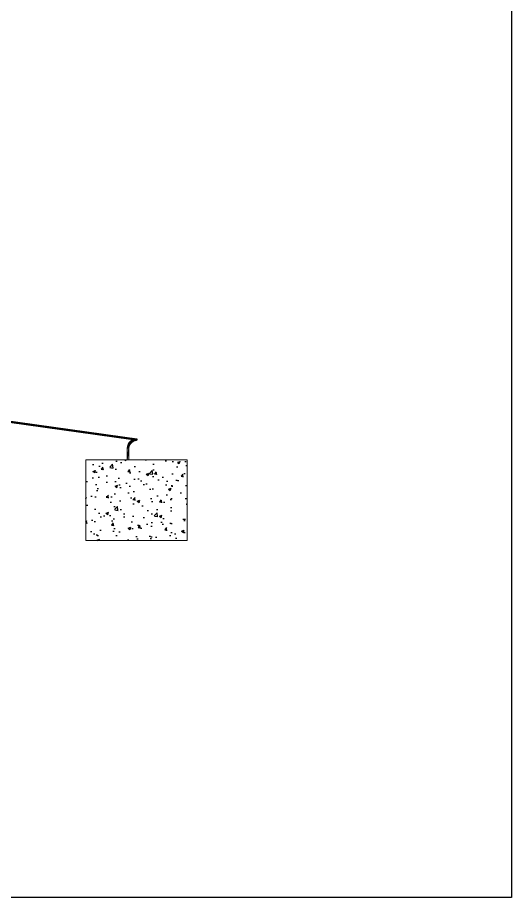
# Model space of a CAD drawing. Header units: millimetres. Extents: x -1822632 to -1305911, y 1206448 to 1536160.
# Drawn here: x -1723911 to -1720533, y 1206448 to 1212465 of the extents above; entities that cross this region are included whole.
import ezdxf

# ---------------------------------------------------------------- set-up
doc = ezdxf.new("R2010")
doc.units = ezdxf.units.MM
doc.header["$LTSCALE"] = 1000
doc.linetypes.add('DASH', pattern=[0.35, 0.25, -0.1])
for name, color, linetype in [('W- bollard系船栓', 4, 'CONTINUOUS'), ('桩', 170, 'CONTINUOUS'), ('驳岸', 148, 'CONTINUOUS')]:
    doc.layers.add(name, color=color, linetype=linetype)

msp = doc.modelspace()

# ---------------------------------------------------------------- hatches: boundary and pattern name
at = {"layer": '桩'}
for points in [[(-1723159.518, 1209533.94), (-1723147.468, 1209531.162), (-1723154.886, 1209547.836)], [(-1723154.886, 1209547.836), (-1723143.767, 1209542.281), (-1723147.468, 1209559.886)], [(-1723147.468, 1209531.162), (-1723154.886, 1209547.836), (-1723143.767, 1209542.281)], [(-1723147.468, 1209559.886), (-1723137.281, 1209552.468), (-1723137.281, 1209570.073)], [(-1723143.767, 1209542.281), (-1723147.468, 1209559.886), (-1723137.281, 1209552.468)], [(-1723137.281, 1209570.073), (-1723129.871, 1209559.886), (-1723125.239, 1209577.483)], [(-1723137.281, 1209552.468), (-1723137.281, 1209570.073), (-1723129.871, 1209559.886)], [(-1723129.871, 1209559.886), (-1723125.239, 1209577.483), (-1723119.675, 1209566.364)], [(-1723125.239, 1209577.483), (-1723119.675, 1209566.364), (-1723111.343, 1209582.115)], [(-1723119.675, 1209566.364), (-1723111.343, 1209582.115), (-1723108.565, 1209570.073)], [(-1723111.343, 1209582.115), (-1723108.565, 1209570.073), (-1723097.447, 1209583.97)], [(-1723108.565, 1209570.073), (-1723097.447, 1209583.97), (-1723097.447, 1209571.928)], [(-1723161.364, 1209520.043), (-1723149.322, 1209520.043), (-1723159.518, 1209533.94)], [(-1723149.322, 1209440.375), (-1723161.364, 1209440.375), (-1723149.322, 1209520.043)], [(-1723161.364, 1209440.375), (-1723149.322, 1209520.043), (-1723161.364, 1209520.043)], [(-1723149.322, 1209520.043), (-1723159.518, 1209533.94), (-1723147.468, 1209531.162)]]:
    msp.add_hatch(color=256, dxfattribs=at).paths.add_polyline_path(points)
at = {"layer": '驳岸'}
h = msp.add_hatch(dxfattribs=at)
h.set_pattern_fill('AR-CONC', color=256, scale=100)
h.set_pattern_definition([(50, (-2523716.01, 1094998.12), (182.18467, -15.939086), [19.05, -209.55]), (355, (-2523716.01, 1094998.12), (-35.242826, 191.056643), [15.24, -167.64]), (100.451, (-2523700.83, 1094996.79), (146.9425, 175.116688), [16.19, -178.09]), (46.1842, (-2523716.01, 1095048.92), (271.07904, -42.04233), [28.575, -314.325]), (96.6356, (-2523693.42, 1095045.41), (237.404234, 247.42556), [24.285, -267.135]), (351.184, (-2523716, 1095048.92), (237.40461, 247.42512), [22.86, -251.46]), (21, (-2523690.61, 1095036.22), (151.61488, -102.265519), [19.05, -209.55]), (326, (-2523690.61, 1095036.22), (61.80203, 184.187966), [15.24, -167.64]), (71.4514, (-2523677.98, 1095027.7), (213.41649, 81.922858), [16.19, -178.09]), (37.5, (-2523716.01, 1094998.12), (3.088603, 84.555039), [0, -165.608, 0, -170.18, 0, -168.275]), (7.5, (-2523716.01, 1094998.12), (66.819663, 100.180575), [0, -97.028, 0, -161.798, 0, -64.135]), (327.5, (-2523772.654, 1094998.12), (135.590595, -5.728744), [0, -63.5, 0, -198.12, 0, -262.89]), (317.5, (-2523798.05, 1094998.12), (148.129181, 25.426491), [0, -82.55, 0, -131.572, 0, -186.69])])
h.paths.add_polyline_path([(-1722750.964, 1209440.375), (-1723443.92, 1209440.375), (-1723443.92, 1208888.235), (-1722750.964, 1208888.235)])

# ---------------------------------------------------------------- linework, layer by layer
at = {"layer": 'W- bollard系船栓'}
msp.add_lwpolyline([(-1738065.772, 1213096.071), (-1720533.301, 1213096.071), (-1720533.301, 1206447.927), (-1738065.772, 1206447.927)], close=True, dxfattribs=at)
at = {"layer": '桩', "linetype": 'DASH', "const_width": 15}
msp.add_lwpolyline([(-1723090.498, 1209578.41, -0.04474034), (-1727750.704, 1210517.348, -0.3614846), (-1727729.735, 1210846.823, 3.14819762)], format="xyb", dxfattribs=at)
at = {"layer": '桩', "lineweight": 0}
for points in [[(-1723159.518, 1209533.94), (-1723147.468, 1209531.162), (-1723154.886, 1209547.836), (-1723159.518, 1209533.94)], [(-1723154.886, 1209547.836), (-1723143.767, 1209542.281), (-1723147.468, 1209559.886), (-1723154.886, 1209547.836)], [(-1723147.468, 1209531.162), (-1723154.886, 1209547.836), (-1723143.767, 1209542.281), (-1723147.468, 1209531.162)], [(-1723147.468, 1209559.886), (-1723137.281, 1209552.468), (-1723137.281, 1209570.073), (-1723147.468, 1209559.886)], [(-1723143.767, 1209542.281), (-1723147.468, 1209559.886), (-1723137.281, 1209552.468), (-1723143.767, 1209542.281)], [(-1723137.281, 1209570.073), (-1723129.871, 1209559.886), (-1723125.239, 1209577.483), (-1723137.281, 1209570.073)], [(-1723137.281, 1209552.468), (-1723137.281, 1209570.073), (-1723129.871, 1209559.886), (-1723137.281, 1209552.468)], [(-1723129.871, 1209559.886), (-1723125.239, 1209577.483), (-1723119.675, 1209566.364), (-1723129.871, 1209559.886)], [(-1723125.239, 1209577.483), (-1723119.675, 1209566.364), (-1723111.343, 1209582.115), (-1723125.239, 1209577.483)], [(-1723119.675, 1209566.364), (-1723111.343, 1209582.115), (-1723108.565, 1209570.073), (-1723119.675, 1209566.364)], [(-1723111.343, 1209582.115), (-1723108.565, 1209570.073), (-1723097.447, 1209583.97), (-1723111.343, 1209582.115)], [(-1723108.565, 1209570.073), (-1723097.447, 1209583.97), (-1723097.447, 1209571.928), (-1723108.565, 1209570.073)], [(-1723161.364, 1209520.043), (-1723149.322, 1209520.043), (-1723159.518, 1209533.94), (-1723161.364, 1209520.043)], [(-1723149.322, 1209440.375), (-1723161.364, 1209440.375), (-1723149.322, 1209520.043), (-1723149.322, 1209440.375)], [(-1723161.364, 1209440.375), (-1723149.322, 1209520.043), (-1723161.364, 1209520.043), (-1723161.364, 1209440.375)], [(-1723149.322, 1209520.043), (-1723159.518, 1209533.94), (-1723147.468, 1209531.162), (-1723149.322, 1209520.043)]]:
    msp.add_lwpolyline(points, dxfattribs=at)
at = {"layer": '驳岸', "lineweight": 5}
msp.add_lwpolyline([(-1722750.964, 1209440.375), (-1723443.92, 1209440.375), (-1723443.92, 1208888.235), (-1722750.964, 1208888.235), (-1722750.964, 1209440.375)], dxfattribs=at)

doc.saveas('drawing.dxf')
